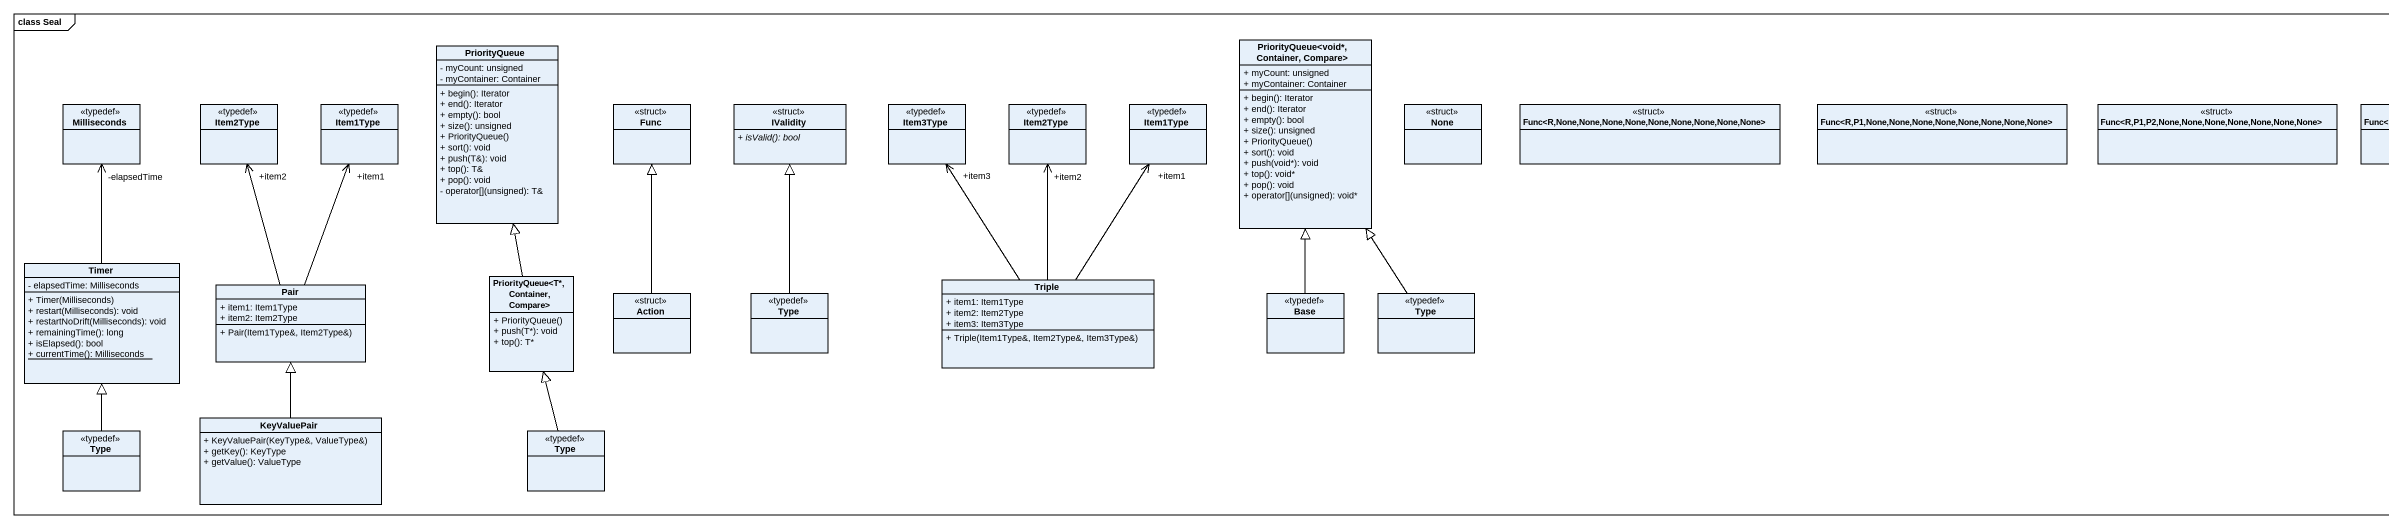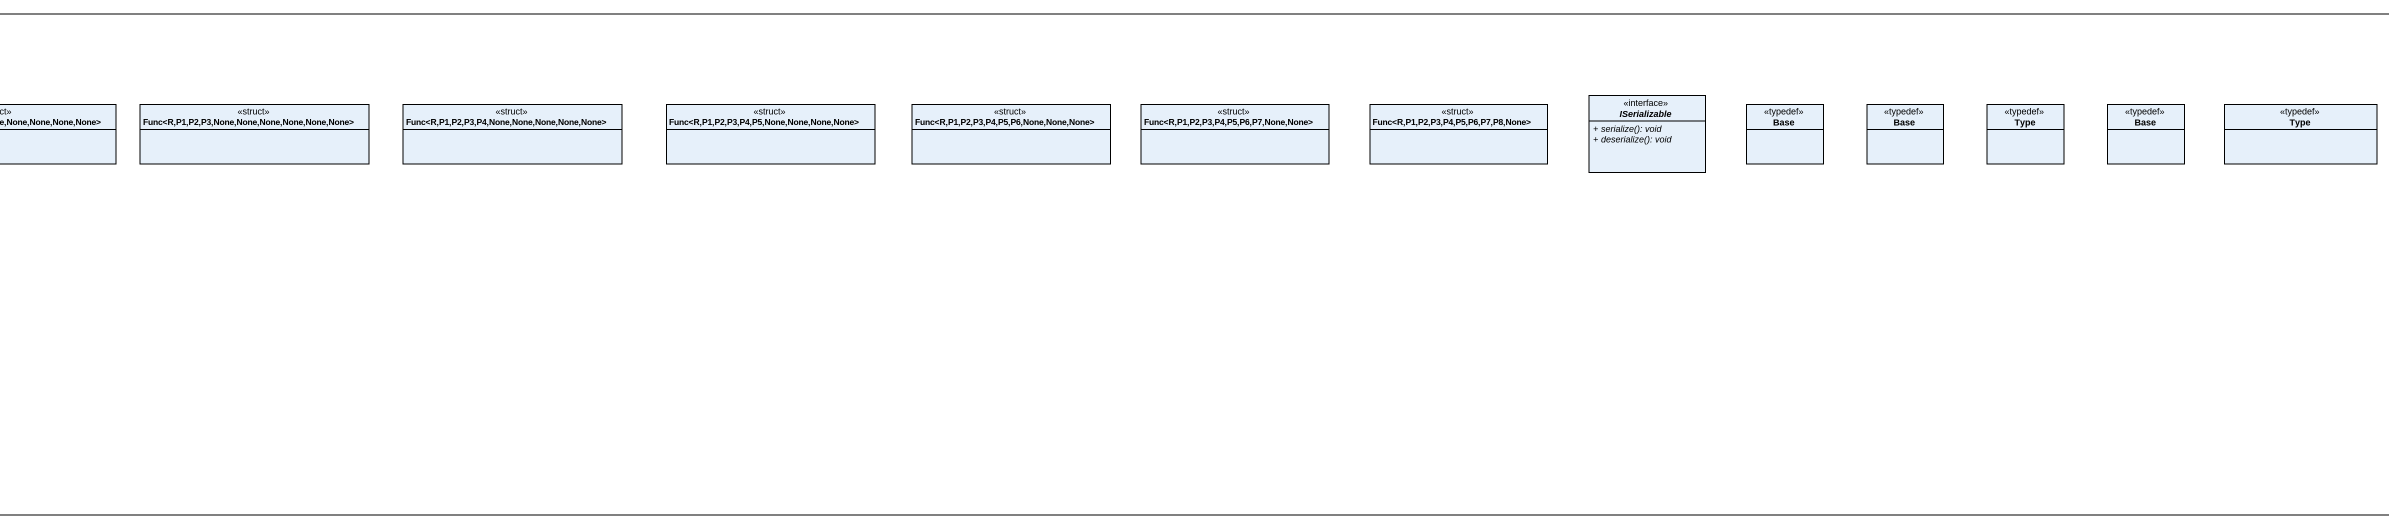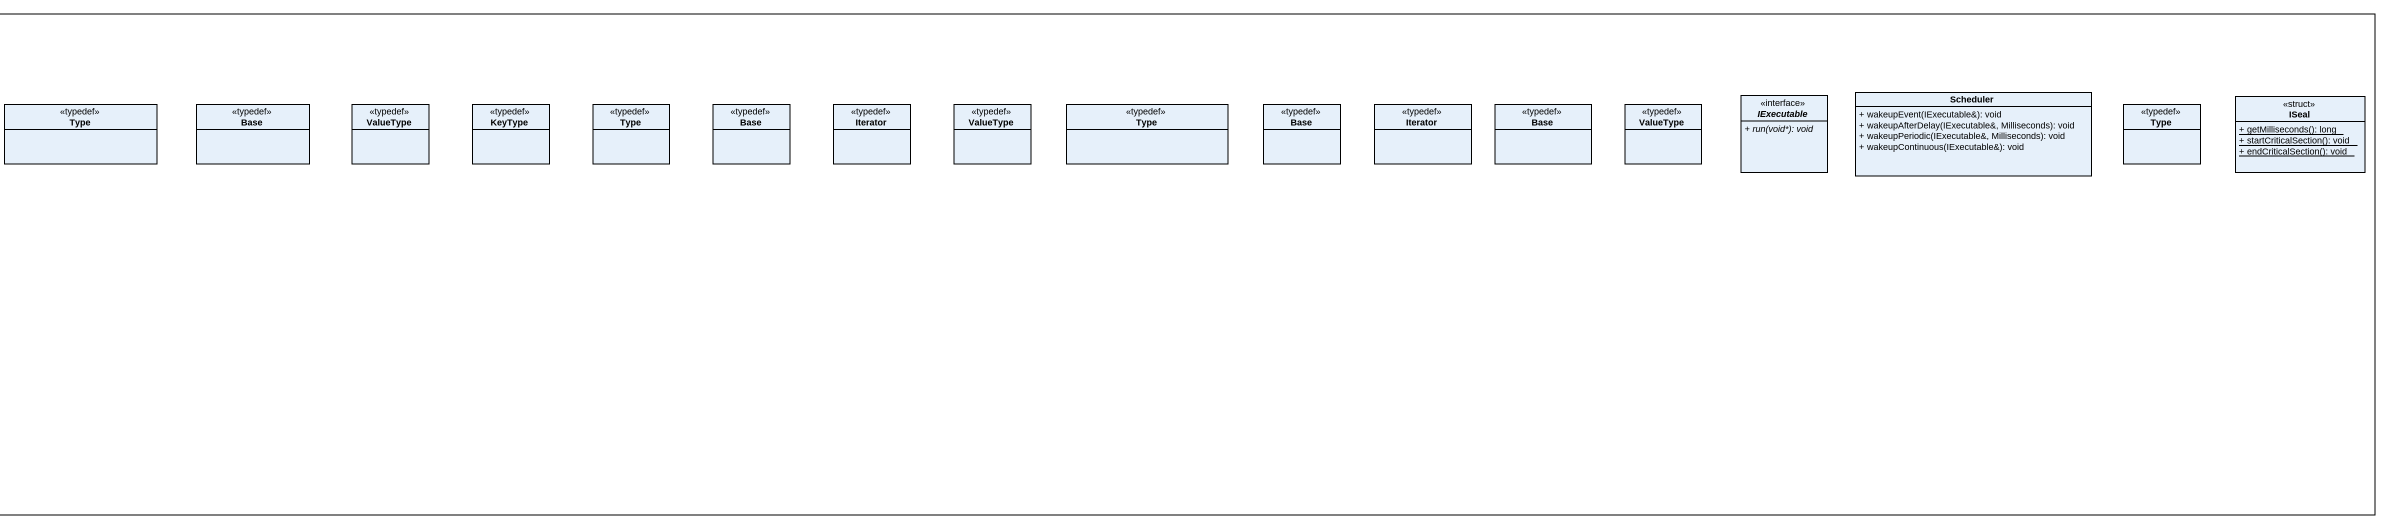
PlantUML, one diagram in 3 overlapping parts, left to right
@startuml
mainframe class Seal
hide circle
hide empty members
skinparam classAttributeIconSize 0
class PriorityQueue {
  - myCount: unsigned
  - myContainer: Container
  + begin(): Iterator
  + end(): Iterator
  + empty(): bool
  + size(): unsigned
  + PriorityQueue()
  + sort(): void
  + push(T&): void
  + top(): T&
  + pop(): void
  - operator[](unsigned): T&
}
class "PriorityQueue<void*, Container, Compare>" as PriorityQueue_void {
  + myCount: unsigned
  + myContainer: Container
  + begin(): Iterator
  + end(): Iterator
  + empty(): bool
  + size(): unsigned
  + PriorityQueue()
  + sort(): void
  + push(void*): void
  + top(): void*
  + pop(): void
  + operator[](unsigned): void*
}
class Milliseconds <<typedef>>
class Item2Type <<typedef>>
class Item1Type <<typedef>>
class Func <<struct>>
class IValidity <<struct>> {
  {abstract} + isValid(): bool
}
class Item3Type <<typedef>>
class "Item2Type" as Item2Type_2 <<typedef>>
class "Item1Type" as Item1Type_2 <<typedef>>
class None <<struct>>
class "Func<R,None,None,None,None,None,None,None,None,None>" as Func_R_None_None_None_None <<struct>>
class "Func<R,P1,None,None,None,None,None,None,None,None>" as Func_R_P1_None_None_None <<struct>>
class "Func<R,P1,P2,None,None,None,None,None,None,None>" as Func_R_P1_P2_None_None_None <<struct>>
class "Func<R,P1,P2,P3,None,None,None,None,None,None>" as Func_R_P1_P2_P3_None_None <<struct>>
class "Func<R,P1,P2,P3,P4,None,None,None,None,None>" as Func_R_P1_P2_P3_P4_None <<struct>>
class "Func<R,P1,P2,P3,P4,P5,None,None,None,None>" as Func_R_P1_P2_P3_P4_P5_None <<struct>>
class "Func<R,P1,P2,P3,P4,P5,P6,None,None,None>" as Func_R_P1_P2_P3_P4_P5_P6 <<struct>>
class "Func<R,P1,P2,P3,P4,P5,P6,P7,None,None>" as Func_R_P1_P2_P3_P4_P5_P6_P7 <<struct>>
class "Func<R,P1,P2,P3,P4,P5,P6,P7,P8,None>" as Func_R_P1_P2_P3_P4_P5_P6_P7_2 <<struct>>
interface ISerializable <<interface>> {
  {abstract} + serialize(): void
  {abstract} + deserialize(): void
}
class Base <<typedef>>
class "Base" as Base_2 <<typedef>>
class Type <<typedef>>
class "Base" as Base_3 <<typedef>>
class "Type" as Type_2 <<typedef>>
class "Base" as Base_4 <<typedef>>
class ValueType <<typedef>>
class KeyType <<typedef>>
class "Type" as Type_3 <<typedef>>
class "Base" as Base_5 <<typedef>>
class Iterator <<typedef>>
class "ValueType" as ValueType_2 <<typedef>>
class "Type" as Type_4 <<typedef>>
class "Base" as Base_6 <<typedef>>
class "Iterator" as Iterator_2 <<typedef>>
class "Base" as Base_7 <<typedef>>
class "ValueType" as ValueType_3 <<typedef>>
interface IExecutable <<interface>> {
  {abstract} + run(void*): void
}
class Scheduler {
  + wakeupEvent(IExecutable&): void
  + wakeupAfterDelay(IExecutable&, Milliseconds): void
  + wakeupPeriodic(IExecutable&, Milliseconds): void
  + wakeupContinuous(IExecutable&): void
}
class "Type" as Type_5 <<typedef>>
class ISeal <<struct>> {
  {static} + getMilliseconds(): long
  {static} + startCriticalSection(): void
  {static} + endCriticalSection(): void
}
class Timer {
  - elapsedTime: Milliseconds
  + Timer(Milliseconds)
  + restart(Milliseconds): void
  + restartNoDrift(Milliseconds): void
  + remainingTime(): long
  + isElapsed(): bool
  {static} + currentTime(): Milliseconds
}
class Pair {
  + item1: Item1Type
  + item2: Item2Type
  + Pair(Item1Type&, Item2Type&)
}
class "PriorityQueue<T*, Container, Compare>" as PriorityQueue_T_Container {
  + PriorityQueue()
  + push(T*): void
  + top(): T*
}
class "Action" as Action_ <<struct>>
class "Type" as Type_6 <<typedef>>
class Triple {
  + item1: Item1Type
  + item2: Item2Type
  + item3: Item3Type
  + Triple(Item1Type&, Item2Type&, Item3Type&)
}
class "Base" as Base_8 <<typedef>>
class "Type" as Type_7 <<typedef>>
class KeyValuePair {
  + KeyValuePair(KeyType&, ValueType&)
  + getKey(): KeyType
  + getValue(): ValueType
}
class "Type" as Type_8 <<typedef>>
class "Type" as Type_9 <<typedef>>
Timer -up-> "-elapsedTime" Milliseconds
Pair -up-> "+item2" Item2Type
Pair -up-> "+item1" Item1Type
PriorityQueue_T_Container -up-|> PriorityQueue
Action_ -up-|> Func
Type_6 -up-|> IValidity
Triple -up-> "+item3" Item3Type
Triple -up-> "+item2" Item2Type_2
Triple -up-> "+item1" Item1Type_2
Base_8 -up-|> PriorityQueue_void
Type_7 -up-|> PriorityQueue_void
KeyValuePair -up-|> Pair
Type_8 -up-|> Timer
Type_9 -up-|> PriorityQueue_T_Container
@enduml
